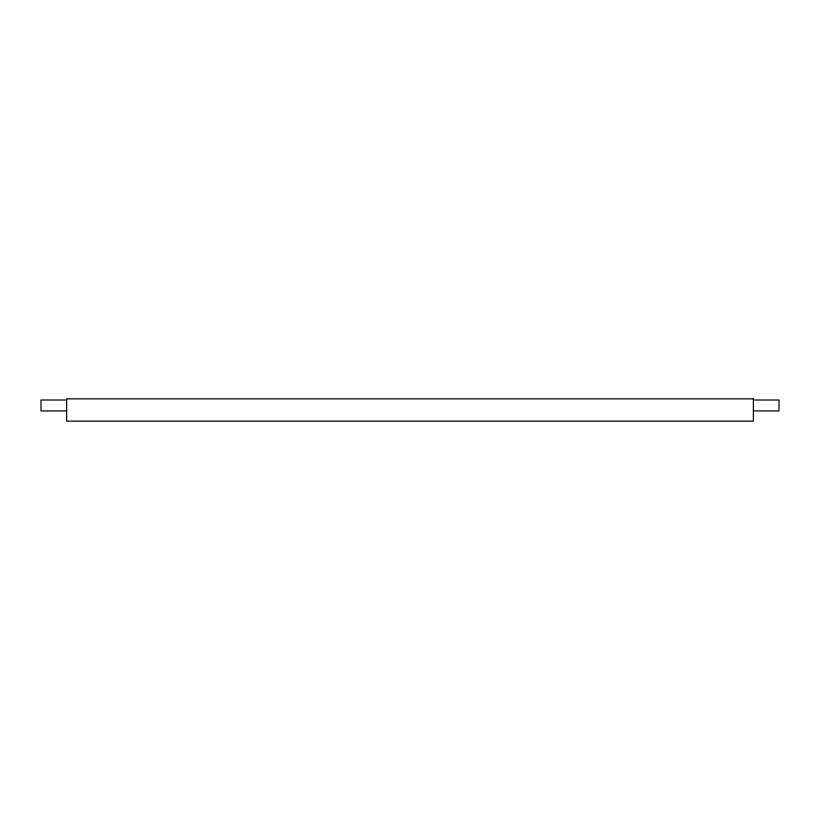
<?xml version="1.0" encoding="UTF-8"?>
<svg xmlns="http://www.w3.org/2000/svg" width="820" height="820" viewBox="0 0 820 820"><rect width="100%" height="100%" fill="white"/><g stroke="black" fill="none" stroke-linecap="round" stroke-linejoin="round"><path stroke-width="1.23" d="M66.615 400.006L41 400.006L41 410.933L66.615 410.933M753.385 400.006L779 400.006L779 410.933L753.385 410.933M753.385 398.858L66.615 398.858L66.615 421.142L753.385 421.142L753.385 398.858"/></g></svg>
